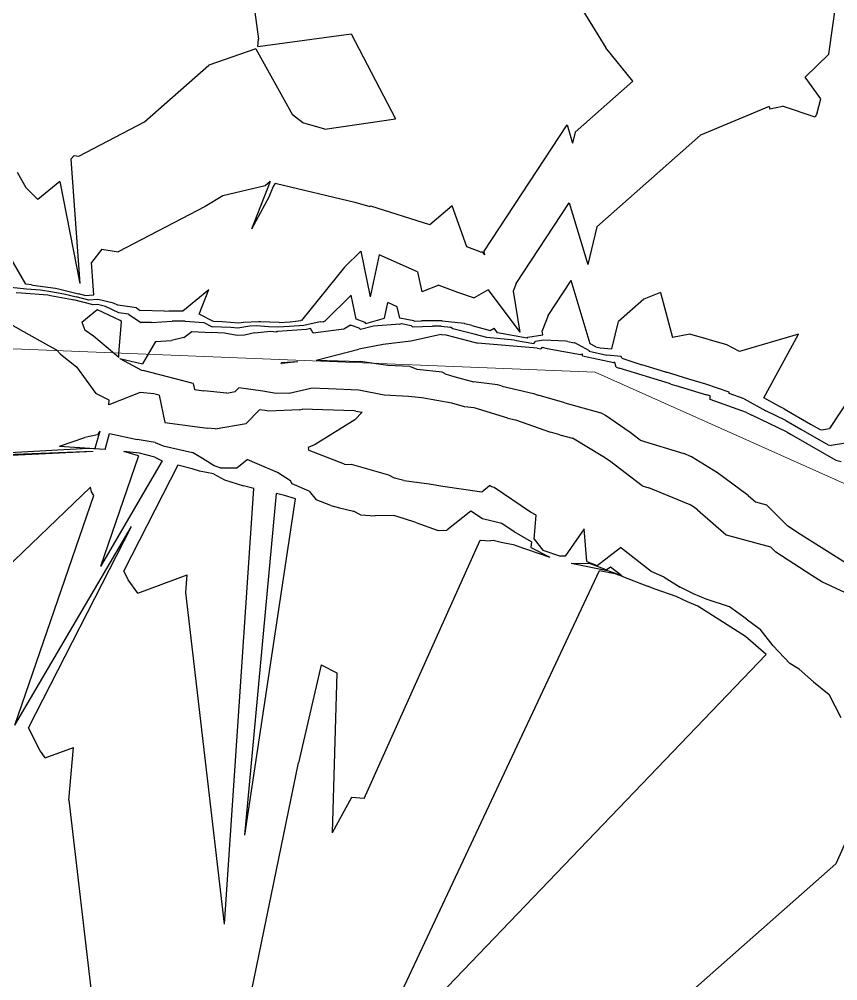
# Model space of a CAD drawing. Header units: metres. Extents: x -1120501 to 1198934, y -4928884 to 66998.
# Drawn here: x 303.9 to 459.7, y -822.2 to -639.2 of the extents above; entities that cross this region are included whole.
import ezdxf

# ---------------------------------------------------------------- set-up
doc = ezdxf.new("R2010")
doc.units = ezdxf.units.M
doc.layers.add('CL', color=5, linetype='Continuous')
doc.layers.add('SURF2CONTOURS', color=7, linetype='Continuous', lineweight=0)

msp = doc.modelspace()

# ---------------------------------------------------------------- linework, layer by layer
at = {"color": 7, "lineweight": 0}
msp.add_circle((-684.64, 190.5), 66807.04, dxfattribs=at)
at = {"layer": 'CL', "linetype": 'Continuous', "lineweight": 0}
msp.add_lwpolyline([(-1067.58, 367.8), (-1082.93, 319.26), (-1104.11, 221.68), (-1108.39, 149.1), (-1119.85, 75.24), (-1093.53, -4.65), (-914.22, -147.32), (-825.87, -265.54), (-744.42, -314.86), (-442.72, -367.63), (-277.08, -412.37), (-43.5, -540.29), (86.31, -636.55), (247.28, -699.7), (413.51, -706.37), (555.05, -769.61), (597.29, -868.97), (635.37, -929.41), (778.63, -1023.65), (803.38, -1108.38), (824.32, -1155.97), (872.87, -1163.59)], dxfattribs=at)
at = {"layer": 'SURF2CONTOURS', "color": 4, "linetype": 'Continuous', "lineweight": -3}
for p, q in [((344.88, -610.27, 243), (349.44, -642.95, 243)), ((458.02, -645.83, 242), (459.61, -634.17, 242)), ((349.3, -644.33, 243), (367.08, -641.92, 243)), ((367.08, -641.92, 243), (375.49, -658.1, 243)), ((349.3, -644.33, 243), (349.44, -642.95, 243)), ((348.93, -644.81, 243), (339.94, -647.88, 243)), ((348.93, -644.81, 243), (355.9, -657.37, 243)), ((453.52, -650.2, 242), (458.02, -645.83, 242)), ((327.72, -658.7, 243), (339.94, -647.88, 243)), ((456.49, -654.34, 242), (453.52, -650.2, 242)), ((455.81, -657.01, 242), (456.49, -654.34, 242)), ((446.66, -655.79, 242), (433.55, -661.24, 242)), ((446.66, -655.79, 242), (446.77, -656.2, 242)), ((446.77, -656.2, 242), (449.18, -655.74, 242)), ((455.41, -657.79, 242), (449.18, -655.74, 242)), ((455.81, -657.01, 242), (455.41, -657.79, 242)), ((315.24, -665.22, 243), (327.72, -658.7, 243)), ((357.85, -658.88, 243), (355.9, -657.37, 243)), ((362.02, -660.1, 243), (375.49, -658.1, 243)), ((362.02, -660.1, 243), (357.85, -658.88, 243)), ((433.55, -661.24, 242), (413.85, -678.69, 242)), ((314.31, -665.08, 243), (313.72, -665.82, 243)), ((313.72, -665.82, 243), (315.42, -689.49, 243)), ((314.31, -665.08, 243), (315.24, -665.22, 243)), ((303.46, -668.29, 243), (305.13, -671.17, 243)), ((305.13, -671.17, 243), (307.44, -673.49, 243)), ((311.62, -670.07, 243), (307.44, -673.49, 243)), ((311.62, -670.07, 243), (315.42, -689.49, 243)), ((398.47, -689.44, 242), (408.55, -674.09, 242)), ((408.55, -674.09, 242), (412.12, -685.87, 242)), ((413.85, -678.69, 242), (412.12, -685.87, 242)), ((368.92, -683.28, 242), (365.8, -686.35, 242)), ((368.92, -683.28, 242), (370.67, -692.03, 242)), ((372.38, -683.98, 242), (370.67, -692.03, 242)), ((379.68, -687.22, 242), (372.38, -683.98, 242)), ((365.8, -686.35, 242), (357.62, -696.53, 242)), ((379.68, -687.22, 242), (380.53, -691.04, 242)), ((383.75, -689.77, 242), (380.53, -691.04, 242)), ((383.75, -689.77, 242), (387.3, -691.12, 242)), ((398.47, -689.44, 242), (397.89, -690.95, 242)), ((302.27, -690.18, 242), (305.25, -690.51, 242)), ((305.25, -690.51, 242), (307.89, -690.7, 242)), ((307.89, -690.7, 242), (310.29, -691.03, 242)), ((310.29, -691.03, 242), (312.66, -691.48, 242)), ((312.66, -691.48, 242), (314.69, -691.99, 242)), ((335.03, -694.67, 242), (339.97, -690.59, 242)), ((338.12, -695.28, 242), (339.97, -690.59, 242)), ((387.3, -691.12, 242), (390.5, -692.21, 242)), ((393.15, -690.7, 242), (390.5, -692.21, 242)), ((393.15, -690.7, 242), (399.19, -698.75, 242)), ((397.89, -690.95, 242), (399.19, -698.75, 242)), ((317.14, -692.64, 242), (314.69, -691.99, 242)), ((318.84, -692.5, 242), (317.14, -692.64, 242)), ((321.83, -693.2, 242), (318.84, -692.5, 242)), ((322.62, -693.57, 242), (321.83, -693.2, 242)), ((326.19, -694.12, 242), (322.62, -693.57, 242)), ((315.78, -696.85, 241), (318.66, -694.48, 241)), ((318.66, -694.48, 241), (318.71, -694.45, 241)), ((318.71, -694.45, 241), (318.73, -694.46, 241)), ((318.73, -694.46, 241), (318.73, -694.46, 241)), ((318.74, -694.46, 241), (318.73, -694.46, 241)), ((323.08, -696.52, 241), (318.74, -694.46, 241)), ((326.19, -694.12, 242), (326.92, -694.59, 242)), ((331.55, -694.7, 242), (326.92, -694.59, 242)), ((331.55, -694.7, 242), (332.38, -694.64, 242)), ((332.38, -694.64, 242), (335.03, -694.67, 242)), ((340.84, -696.7, 242), (338.12, -695.28, 242)), ((315.78, -696.85, 241), (316.34, -698.34, 241)), ((322.85, -702.82, 241), (323.35, -696.68, 241)), ((323.11, -696.52, 241), (323.08, -696.52, 241)), ((323.35, -696.68, 241), (323.11, -696.52, 241)), ((342.51, -696.77, 242), (340.84, -696.7, 242)), ((345.68, -697.01, 242), (342.51, -696.77, 242)), ((346.55, -696.87, 242), (345.68, -697.01, 242)), ((349.41, -696.75, 242), (346.55, -696.87, 242)), ((349.83, -696.78, 242), (349.41, -696.75, 242)), ((353.37, -696.9, 242), (349.83, -696.78, 242)), ((353.37, -696.9, 242), (355.46, -696.78, 242)), ((355.46, -696.78, 242), (357.51, -696.51, 242)), ((357.62, -696.53, 242), (357.51, -696.51, 242)), ((376.32, -697.2, 241), (371.29, -697.56, 241)), ((376.32, -697.2, 241), (376.62, -697.1, 241)), ((376.62, -697.1, 241), (378.49, -697.45, 241)), ((317.99, -699.47, 241), (316.34, -698.34, 241)), ((335.18, -699.76, 241), (336.75, -698.6, 241)), ((336.75, -698.6, 241), (340.42, -698.79, 241)), ((342.93, -698.89, 241), (340.42, -698.79, 241)), ((345.36, -699.34, 241), (342.93, -698.89, 241)), ((348.67, -698.83, 241), (346.76, -699.29, 241)), ((348.67, -698.83, 241), (351.78, -698.55, 241)), ((351.78, -698.55, 241), (352.81, -698.64, 241)), ((352.91, -698.64, 241), (352.81, -698.64, 241)), ((353.04, -698.63, 241), (352.91, -698.64, 241)), ((358.59, -698.2, 241), (353.04, -698.63, 241)), ((359.29, -698.04, 241), (358.59, -698.2, 241)), ((359.8, -698.9, 241), (359.29, -698.04, 241)), ((365.64, -698.13, 241), (359.8, -698.9, 241)), ((366.91, -697.42, 241), (365.64, -698.13, 241)), ((366.91, -697.42, 241), (367.07, -697.37, 241)), ((367.07, -697.37, 241), (368.54, -697.93, 241)), ((368.82, -698.24, 241), (368.54, -697.93, 241)), ((371.29, -697.56, 241), (368.82, -698.24, 241)), ((378.75, -697.73, 241), (378.49, -697.45, 241)), ((378.75, -697.73, 241), (382.57, -697.58, 241)), ((384.21, -697.57, 241), (382.57, -697.58, 241)), ((384.21, -697.57, 241), (385.97, -697.76, 241)), ((386.44, -698.08, 241), (385.97, -697.76, 241)), ((390.49, -699.12, 241), (386.44, -698.08, 241)), ((392.87, -699.77, 241), (390.49, -699.12, 241)), ((322.8, -703.58, 241), (317.99, -699.47, 241)), ((329.79, -700.51, 241), (327.36, -704.75, 241)), ((329.79, -700.51, 241), (332.83, -700.3, 241)), ((335.18, -699.76, 241), (332.83, -700.3, 241)), ((346.76, -699.29, 241), (345.36, -699.34, 241)), ((398.19, -700.22, 241), (392.87, -699.77, 241)), ((398.19, -700.22, 241), (401.85, -700.88, 241)), ((401.85, -700.88, 241), (402.15, -700.5, 241)), ((403.67, -700.27, 241), (402.15, -700.5, 241)), ((407.91, -700.43, 241), (403.67, -700.27, 241)), ((408.3, -700.52, 241), (407.91, -700.43, 241)), ((408.3, -700.52, 241), (409.5, -700.74, 241)), ((409.5, -700.74, 241), (409.55, -700.71, 241)), ((409.55, -700.71, 241), (412.38, -702.2, 241)), ((412.36, -702.37, 241), (412.38, -702.2, 241)), ((412.36, -702.37, 241), (415.76, -703.1, 241)), ((322.8, -703.58, 241), (322.85, -702.82, 241)), ((323.04, -703.71, 241), (327.15, -705.97, 241)), ((323.04, -703.71, 241), (327.36, -704.75, 241)), ((418.48, -703.33, 241), (415.76, -703.1, 241)), ((418.57, -703.69, 241), (418.48, -703.33, 241)), ((418.57, -703.69, 241), (422.42, -704.93, 241)), ((327.15, -705.97, 241), (327.49, -706, 241)), ((336.97, -708.48, 241), (327.49, -706, 241)), ((426.94, -706.31, 241), (422.42, -704.93, 241)), ((426.94, -706.31, 241), (427.09, -706.35, 241)), ((431.38, -707.68, 241), (427.09, -706.35, 241)), ((434.6, -708.65, 241), (431.38, -707.68, 241)), ((336.97, -708.48, 241), (337.22, -709.65, 241)), ((337.22, -709.65, 241), (339.04, -709.89, 241)), ((343.4, -710.33, 241), (339.04, -709.89, 241)), ((343.4, -710.33, 241), (344.99, -710.05, 241)), ((345.66, -709.35, 241), (344.99, -710.05, 241)), ((350.23, -709.95, 241), (345.66, -709.35, 241)), ((352.78, -710.41, 241), (350.23, -709.95, 241)), ((355.26, -710.31, 241), (359.41, -709.39, 241)), ((362.77, -709.49, 241), (359.41, -709.39, 241)), ((368.51, -709.79, 241), (362.77, -709.49, 241)), ((373.33, -710.74, 241), (368.51, -709.79, 241)), ((439.04, -710.14, 241), (434.6, -708.65, 241)), ((355.26, -710.31, 241), (352.78, -710.41, 241)), ((377.96, -710.99, 241), (373.33, -710.74, 241)), ((380.49, -711.22, 241), (377.96, -710.99, 241)), ((386.23, -712.27, 241), (380.49, -711.22, 241)), ((439.05, -710.42, 241), (439.04, -710.14, 241)), ((441.87, -711.41, 241), (439.05, -710.42, 241)), ((441.87, -711.41, 241), (445.98, -713.72, 241)), ((388.65, -712.94, 241), (386.23, -712.27, 241)), ((390.46, -713.16, 241), (388.65, -712.94, 241)), ((396.89, -715.1, 241), (390.46, -713.16, 241)), ((449.79, -715.53, 241), (445.98, -713.72, 241)), ((396.89, -715.1, 241), (398.37, -715.44, 241)), ((398.37, -715.44, 241), (404.99, -717.73, 241)), ((449.79, -715.53, 241), (452.69, -717.2, 241)), ((452.69, -717.2, 241), (457.86, -720.17, 241)), ((320.2, -721.05, 242), (321.08, -718.01, 242)), ((321.08, -718.01, 242), (326.31, -719.15, 242)), ((329.73, -719.7, 242), (326.31, -719.15, 242)), ((406.79, -718.27, 241), (404.99, -717.73, 241)), ((406.79, -718.27, 241), (409.2, -718.93, 241)), ((414.98, -722.37, 241), (409.2, -718.93, 241)), ((316.98, -720.86, 242), (295.6, -722.05, 242)), ((320.2, -721.05, 242), (316.98, -720.86, 242)), ((329.73, -719.7, 242), (331.25, -720.36, 242)), ((331.25, -720.36, 242), (336.86, -721.61, 242)), ((457.86, -720.17, 241), (458.45, -720.33, 241)), ((461.2, -719.83, 241), (458.45, -720.33, 241)), ((326.56, -722.24, 242), (319.32, -743.33, 242)), ((326.77, -721.76, 242), (323.76, -721.46, 242)), ((326.56, -722.24, 242), (323.76, -721.46, 242)), ((329.7, -722.52, 242), (326.77, -721.76, 242)), ((329.7, -722.52, 242), (331.09, -723.24, 242)), ((338.76, -722.78, 242), (336.86, -721.61, 242)), ((340.98, -724.18, 242), (338.76, -722.78, 242)), ((416.22, -723.22, 241), (414.98, -722.37, 241)), ((331.09, -723.24, 242), (319.32, -743.33, 242)), ((334.05, -724.04, 242), (323.77, -744.16, 242)), ((336.82, -724.74, 242), (334.05, -724.04, 242)), ((338.22, -725.21, 242), (336.82, -724.74, 242)), ((342.11, -724.57, 242), (340.98, -724.18, 242)), ((342.11, -724.57, 242), (345.32, -724.53, 242)), ((345.32, -724.53, 242), (347.26, -722.99, 242)), ((349.14, -723.8, 242), (347.26, -722.99, 242)), ((353.06, -725.47, 242), (349.14, -723.8, 242)), ((422.47, -727.99, 241), (416.22, -723.22, 241)), ((340.85, -725.67, 242), (338.22, -725.21, 242)), ((340.85, -725.67, 242), (342.93, -726.81, 242)), ((355.53, -727, 242), (353.06, -725.47, 242)), ((342.93, -726.81, 242), (346.54, -728, 242)), ((348.52, -728.5, 242), (346.54, -728, 242)), ((355.81, -727.6, 242), (355.53, -727, 242)), ((359.06, -729.01, 242), (355.81, -727.6, 242)), ((422.47, -727.99, 241), (423.72, -728.38, 241)), ((431.61, -731.59, 241), (423.72, -728.38, 241)), ((342.92, -811.41, 242), (348.52, -728.5, 242)), ((346.81, -794.49, 242), (352.85, -729.46, 242)), ((354.36, -729.79, 242), (352.85, -729.46, 242)), ((356.48, -730.44, 242), (354.36, -729.79, 242)), ((359.06, -729.01, 242), (360.42, -730.64, 242)), ((346.81, -794.49, 242), (356.48, -730.44, 242)), ((363.17, -731.72, 242), (360.42, -730.64, 242)), ((363.17, -731.72, 242), (364.87, -732.17, 242)), ((432.24, -731.98, 241), (431.61, -731.59, 241)), ((432.99, -732.53, 241), (432.24, -731.98, 241)), ((364.87, -732.17, 242), (367.48, -732.82, 242)), ((368.81, -733.52, 242), (367.48, -732.82, 242)), ((368.81, -733.52, 242), (371.61, -733.69, 242)), ((375.17, -733.64, 242), (371.61, -733.69, 242)), ((377.21, -734.28, 242), (375.17, -733.64, 242)), ((389.85, -732.8, 242), (385.28, -736.41, 242)), ((392.09, -734.23, 242), (389.85, -732.8, 242)), ((432.99, -732.53, 241), (438.47, -737.29, 241)), ((379.37, -734.94, 242), (377.21, -734.28, 242)), ((379.37, -734.94, 242), (383.61, -736.5, 242)), ((395.74, -735.13, 242), (392.09, -734.23, 242)), ((398.1, -736.73, 242), (395.74, -735.13, 242)), ((383.61, -736.5, 242), (385.28, -736.41, 242)), ((401.37, -738.62, 242), (398.1, -736.73, 242)), ((438.47, -737.29, 241), (446.9, -739.58, 241)), ((369.53, -787.51, 242), (391.64, -738.31, 242)), ((391.64, -738.31, 242), (393.62, -738.45, 242)), ((394.11, -738.37, 242), (393.62, -738.45, 242)), ((395.65, -738.74, 242), (394.11, -738.37, 242)), ((398.23, -739.24, 242), (395.65, -738.74, 242)), ((398.23, -739.24, 242), (404.87, -741.53, 242)), ((401.37, -738.62, 242), (401.28, -739.72, 242)), ((401.28, -739.72, 242), (404.87, -741.53, 242)), ((447.9, -740.58, 241), (446.9, -739.58, 241)), ((454.79, -745.05, 241), (447.9, -740.58, 241)), ((416.18, -744.24, 242), (408.94, -742.75, 242)), ((412.61, -742.83, 242), (408.94, -742.75, 242)), ((415.64, -743.98, 242), (412.61, -742.83, 242)), ((324.61, -745.86, 242), (323.77, -744.16, 242)), ((326.43, -748.39, 242), (335.86, -744.89, 242)), ((335.58, -748.27, 242), (335.86, -744.89, 242)), ((415.64, -743.98, 242), (416.43, -743.37, 242)), ((416.18, -744.24, 242), (418.6, -745.02, 242)), ((416.43, -743.37, 242), (418.6, -745.02, 242)), ((326.43, -748.39, 242), (324.61, -745.86, 242)), ((456.67, -746.23, 241), (454.79, -745.05, 241)), ((464.2, -749.75, 241), (456.67, -746.23, 241)), ((342.92, -811.41, 242), (335.58, -748.27, 242)), ((361.35, -762.05, 242), (357.03, -780.72, 242)), ((361.35, -762.05, 242), (364.31, -763.58, 242)), ((364.31, -763.58, 242), (363.45, -794.05, 242)), ((344.4, -842.08, 242), (357.03, -780.72, 242)), ((367.11, -787.28, 242), (363.45, -794.05, 242)), ((369.53, -787.51, 242), (367.11, -787.28, 242))]:
    msp.add_line(p, q, dxfattribs=at)
at = {"layer": 'SURF2CONTOURS', "color": 2, "linetype": 'Continuous', "lineweight": -3}
for p, q in [((408.64, -633.36, 242.5), (415.57, -644.62, 242.5)), ((420.7, -650.93, 242.5), (415.57, -644.62, 242.5)), ((409.73, -660.65, 242.5), (420.7, -650.93, 242.5)), ((392.39, -683.33, 242.5), (408.16, -659.29, 242.5)), ((408.16, -659.29, 242.5), (409.22, -662.78, 242.5)), ((409.73, -660.65, 242.5), (409.22, -662.78, 242.5)), ((350.69, -670.87, 242.5), (342.66, -672.8, 242.5)), ((351.66, -670.07, 242.5), (348.07, -679.13, 242.5)), ((351.66, -670.07, 242.5), (350.69, -670.87, 242.5)), ((352.24, -670.98, 242.5), (351.42, -673.06, 242.5)), ((352.56, -670.5, 242.5), (352.24, -670.98, 242.5)), ((352.84, -670.46, 242.5), (352.56, -670.5, 242.5)), ((352.84, -670.46, 242.5), (367.77, -673.96, 242.5)), ((342.66, -672.8, 242.5), (339.25, -674.79, 242.5)), ((351.42, -673.06, 242.5), (348.07, -679.13, 242.5)), ((339.25, -674.79, 242.5), (322.71, -683.43, 242.5)), ((367.77, -673.96, 242.5), (370.62, -674.8, 242.5)), ((370.83, -674.77, 242.5), (370.62, -674.8, 242.5)), ((382.04, -678.32, 242.5), (370.83, -674.77, 242.5)), ((386.29, -674.71, 242.5), (382.04, -678.32, 242.5)), ((389.11, -682.49, 242.5), (386.29, -674.71, 242.5)), ((391.62, -683.45, 242.5), (389.11, -682.49, 242.5)), ((305.15, -689.62, 242.5), (302.05, -684.3, 242.5)), ((319.58, -682.95, 242.5), (317.61, -685.44, 242.5)), ((319.58, -682.95, 242.5), (322.71, -683.43, 242.5)), ((391.62, -683.45, 242.5), (391.84, -683.53, 242.5)), ((392.02, -683.42, 242.5), (391.84, -683.53, 242.5)), ((392.02, -683.42, 242.5), (392.44, -683.98, 242.5)), ((392.39, -683.33, 242.5), (392.35, -683.44, 242.5)), ((392.35, -683.44, 242.5), (392.44, -683.98, 242.5)), ((318.05, -691.59, 242.5), (317.61, -685.44, 242.5)), ((306.22, -689.74, 242.5), (305.15, -689.62, 242.5)), ((306.22, -689.74, 242.5), (306.48, -689.76, 242.5)), ((306.48, -689.76, 242.5), (310.77, -690.35, 242.5)), ((404.56, -695.54, 241.5), (408.93, -688.88, 241.5)), ((412.58, -700.94, 241.5), (408.93, -688.88, 241.5)), ((303.26, -691.16, 241.5), (304.28, -691.27, 241.5)), ((304.28, -691.27, 241.5), (309.3, -691.64, 241.5)), ((309.3, -691.64, 241.5), (309.82, -691.72, 241.5)), ((309.82, -691.72, 241.5), (313.98, -692.51, 241.5)), ((310.77, -690.35, 242.5), (311.35, -690.46, 242.5)), ((311.35, -690.46, 242.5), (315.13, -691.41, 242.5)), ((316.34, -691.73, 242.5), (315.13, -691.41, 242.5)), ((316.34, -691.73, 242.5), (318.05, -691.59, 242.5)), ((362.09, -696.57, 241.5), (367.08, -691.67, 241.5)), ((367.99, -696.25, 241.5), (367.08, -691.67, 241.5)), ((425.97, -691.15, 241.5), (422.77, -692.47, 241.5)), ((425.97, -691.15, 241.5), (428.27, -699.72, 241.5)), ((313.98, -692.51, 241.5), (314.25, -692.57, 241.5)), ((317.93, -693.55, 241.5), (314.25, -692.57, 241.5)), ((318.78, -693.48, 241.5), (317.93, -693.55, 241.5)), ((320.28, -693.83, 241.5), (318.78, -693.48, 241.5)), ((373.4, -696.08, 241.5), (374.04, -693.08, 241.5)), ((375.83, -693.88, 241.5), (374.04, -693.08, 241.5)), ((422.77, -692.47, 241.5), (417.97, -696.72, 241.5)), ((322.85, -695.05, 241.5), (320.28, -693.83, 241.5)), ((324.65, -695.32, 241.5), (322.85, -695.05, 241.5)), ((324.65, -695.32, 241.5), (327.02, -696.87, 241.5)), ((376.31, -696.05, 241.5), (375.83, -693.88, 241.5)), ((472.86, -694.68, 241.5), (458.12, -717.05, 241.5)), ((305.73, -699.23, 241.5), (302.26, -697.26, 241.5)), ((329.04, -696.91, 241.5), (327.02, -696.87, 241.5)), ((329.04, -696.91, 241.5), (333.01, -696.62, 241.5)), ((335.43, -696.66, 241.5), (333.01, -696.62, 241.5)), ((335.43, -696.66, 241.5), (338.99, -696.88, 241.5)), ((338.99, -696.88, 241.5), (340.58, -697.7, 241.5)), ((361.13, -696.75, 241.5), (358.06, -697.43, 241.5)), ((361.18, -696.84, 241.5), (361.13, -696.75, 241.5)), ((361.75, -696.76, 241.5), (361.18, -696.84, 241.5)), ((361.75, -696.76, 241.5), (362.09, -696.57, 241.5)), ((369.74, -696.91, 241.5), (367.99, -696.25, 241.5)), ((369.86, -697.05, 241.5), (369.74, -696.91, 241.5)), ((369.86, -697.05, 241.5), (373.4, -696.08, 241.5)), ((378.99, -696.55, 241.5), (376.31, -696.05, 241.5)), ((379.08, -696.65, 241.5), (378.99, -696.55, 241.5)), ((379.08, -696.65, 241.5), (380.44, -696.59, 241.5)), ((384.37, -696.57, 241.5), (380.44, -696.59, 241.5)), ((384.37, -696.57, 241.5), (388.55, -697.02, 241.5)), ((388.71, -697.13, 241.5), (388.55, -697.02, 241.5)), ((390.04, -697.47, 241.5), (388.71, -697.13, 241.5)), ((404.56, -695.54, 241.5), (403.43, -698.47, 241.5)), ((416.72, -701.9, 241.5), (417.97, -696.72, 241.5)), ((344.13, -697.85, 241.5), (340.58, -697.7, 241.5)), ((345.49, -697.96, 241.5), (344.13, -697.85, 241.5)), ((347.75, -697.58, 241.5), (345.49, -697.96, 241.5)), ((349.05, -697.52, 241.5), (347.75, -697.58, 241.5)), ((351.32, -697.71, 241.5), (349.05, -697.52, 241.5)), ((353.14, -697.77, 241.5), (351.32, -697.71, 241.5)), ((355.3, -697.64, 241.5), (353.14, -697.77, 241.5)), ((358.06, -697.43, 241.5), (355.3, -697.64, 241.5)), ((384.21, -699.14, 240.5), (383.9, -699.21, 240.5)), ((384.21, -699.14, 240.5), (385.07, -699.26, 240.5)), ((390.04, -697.47, 241.5), (393.51, -698.42, 241.5)), ((393.51, -698.42, 241.5), (394.27, -697.98, 241.5)), ((394.92, -698.84, 241.5), (394.27, -697.98, 241.5)), ((400.54, -699.86, 241.5), (394.92, -698.84, 241.5)), ((403.55, -699.22, 241.5), (403.43, -698.47, 241.5)), ((431.51, -699.09, 241.5), (428.27, -699.72, 241.5)), ((438.58, -701.17, 241.5), (431.51, -699.09, 241.5)), ((452.24, -699.12, 241.5), (441.01, -702.43, 241.5)), ((445.63, -711.21, 241.5), (452.24, -699.12, 241.5)), ((309.5, -701.3, 241.5), (305.73, -699.23, 241.5)), ((378.4, -700.43, 240.5), (373.18, -701.07, 240.5)), ((383.9, -699.21, 240.5), (378.4, -700.43, 240.5)), ((385.07, -699.26, 240.5), (390.95, -700.78, 240.5)), ((391.13, -700.83, 240.5), (390.95, -700.78, 240.5)), ((402.49, -701.78, 240.5), (391.13, -700.83, 240.5)), ((400.54, -699.86, 241.5), (400.69, -699.67, 241.5)), ((400.69, -699.67, 241.5), (403.55, -699.22, 241.5)), ((413.63, -701.49, 241.5), (412.58, -700.94, 241.5)), ((311.02, -702.14, 241.5), (309.5, -701.3, 241.5)), ((311.75, -702.89, 241.5), (311.02, -702.14, 241.5)), ((360.4, -704.08, 240.5), (368.54, -701.94, 240.5)), ((373.18, -701.07, 240.5), (368.54, -701.94, 240.5)), ((402.49, -701.78, 240.5), (403.16, -701.91, 240.5)), ((403.4, -701.61, 240.5), (403.16, -701.91, 240.5)), ((403.4, -701.61, 240.5), (404.35, -701.84, 240.5)), ((404.35, -701.84, 240.5), (410.72, -703, 240.5)), ((413.62, -701.53, 241.5), (413.63, -701.49, 241.5)), ((413.62, -701.53, 241.5), (414.47, -701.71, 241.5)), ((414.47, -701.71, 241.5), (416.72, -701.9, 241.5)), ((441.01, -702.43, 241.5), (438.58, -701.17, 241.5)), ((311.75, -702.89, 241.5), (314.76, -705.3, 241.5)), ((353.66, -704.64, 240.5), (353.74, -704.61, 240.5)), ((353.82, -704.58, 240.5), (353.74, -704.61, 240.5)), ((356.9, -704.38, 240.5), (353.82, -704.58, 240.5)), ((356.9, -704.38, 240.5), (353.83, -704.68, 240.5)), ((360.4, -704.08, 240.5), (368.76, -704.33, 240.5)), ((374.06, -705.05, 240.5), (368.76, -704.33, 240.5)), ((410.72, -703, 240.5), (410.99, -702.83, 240.5)), ((410.99, -702.83, 240.5), (411.13, -702.9, 240.5)), ((411.09, -703.22, 240.5), (411.13, -702.9, 240.5)), ((411.09, -703.22, 240.5), (417.04, -704.48, 240.5)), ((417.28, -704.5, 240.5), (417.04, -704.48, 240.5)), ((417.49, -705.4, 240.5), (417.28, -704.5, 240.5)), ((314.76, -705.3, 241.5), (318.48, -710.43, 241.5)), ((353.66, -704.64, 240.5), (353.71, -704.68, 240.5)), ((353.75, -704.71, 240.5), (353.71, -704.68, 240.5)), ((353.75, -704.71, 240.5), (353.83, -704.68, 240.5)), ((378.26, -705.26, 240.5), (374.06, -705.05, 240.5)), ((379.6, -705.85, 240.5), (378.26, -705.26, 240.5)), ((384.38, -706.36, 240.5), (379.6, -705.85, 240.5)), ((384.96, -706.63, 240.5), (384.38, -706.36, 240.5)), ((417.49, -705.4, 240.5), (418.08, -705.59, 240.5)), ((427.64, -708.52, 240.5), (418.08, -705.59, 240.5)), ((384.96, -706.63, 240.5), (386.62, -707.16, 240.5)), ((386.62, -707.16, 240.5), (390.33, -708.19, 240.5)), ((394.94, -708.75, 240.5), (390.33, -708.19, 240.5)), ((395.82, -709.02, 240.5), (394.94, -708.75, 240.5)), ((395.82, -709.02, 240.5), (401.8, -710.39, 240.5)), ((427.93, -708.61, 240.5), (427.64, -708.52, 240.5)), ((427.93, -708.61, 240.5), (428.89, -708.89, 240.5)), ((428.89, -708.89, 240.5), (434.68, -710.63, 240.5)), ((321.02, -711.64, 241.5), (318.48, -710.43, 241.5)), ((326.89, -710.22, 241.5), (320.95, -712.53, 241.5)), ((320.95, -712.53, 241.5), (321.02, -711.64, 241.5)), ((329.47, -710.44, 241.5), (326.89, -710.22, 241.5)), ((330.51, -710.7, 241.5), (329.47, -710.44, 241.5)), ((330.51, -710.7, 241.5), (331.59, -715.91, 241.5)), ((401.8, -710.39, 240.5), (402.68, -710.7, 240.5)), ((407.76, -712.21, 240.5), (402.68, -710.7, 240.5)), ((435.4, -710.87, 240.5), (434.68, -710.63, 240.5)), ((435.42, -711.57, 240.5), (435.4, -710.87, 240.5)), ((442.35, -713.99, 240.5), (435.42, -711.57, 240.5)), ((448.64, -712.9, 241.5), (445.63, -711.21, 241.5)), ((349.61, -713.51, 241.5), (347.07, -716.11, 241.5)), ((350.71, -713.65, 241.5), (349.61, -713.51, 241.5)), ((351.33, -713.76, 241.5), (350.71, -713.65, 241.5)), ((357.23, -713.52, 241.5), (351.33, -713.76, 241.5)), ((357.23, -713.52, 241.5), (357.71, -713.41, 241.5)), ((367.66, -713.72, 241.5), (357.71, -713.41, 241.5)), ((367.94, -713.74, 241.5), (367.66, -713.72, 241.5)), ((367.94, -713.74, 241.5), (369.16, -713.98, 241.5)), ((407.76, -712.21, 240.5), (414.58, -714.07, 240.5)), ((449.49, -713.3, 241.5), (448.64, -712.9, 241.5)), ((449.49, -713.3, 241.5), (454.54, -716.22, 241.5)), ((367.73, -715.41, 241.5), (360.22, -720.13, 241.5)), ((369.16, -713.98, 241.5), (367.73, -715.41, 241.5)), ((415.48, -714.6, 240.5), (414.58, -714.07, 240.5)), ((420.21, -717.84, 240.5), (415.48, -714.6, 240.5)), ((442.35, -713.99, 240.5), (443.33, -714.54, 240.5)), ((450.1, -717.75, 240.5), (443.33, -714.54, 240.5)), ((331.59, -715.91, 241.5), (339.74, -717, 241.5)), ((341.14, -717.14, 241.5), (339.74, -717, 241.5)), ((341.14, -717.14, 241.5), (347.07, -716.11, 241.5)), ((454.54, -716.22, 241.5), (456.37, -717.27, 241.5)), ((456.37, -717.27, 241.5), (456.58, -717.33, 241.5)), ((456.58, -717.33, 241.5), (458.12, -717.05, 241.5)), ((311.52, -720.43, 241.5), (316.33, -718.75, 241.5)), ((318.78, -718.29, 241.5), (316.33, -718.75, 241.5)), ((319.21, -717.57, 241.5), (318.27, -720.84, 241.5)), ((319.21, -717.57, 241.5), (318.78, -718.29, 241.5)), ((422.07, -719.26, 240.5), (420.21, -717.84, 240.5)), ((422.07, -719.26, 240.5), (430.37, -721.85, 240.5)), ((450.1, -717.75, 240.5), (450.83, -718.18, 240.5)), ((450.83, -718.18, 240.5), (459.36, -723.06, 240.5)), ((311.52, -720.43, 241.5), (318.27, -720.84, 241.5)), ((360.22, -720.13, 241.5), (358.9, -720.7, 241.5)), ((358.9, -720.7, 241.5), (358.93, -721.09, 241.5)), ((358.93, -721.09, 241.5), (358.97, -721.18, 241.5)), ((265.23, -723.33, 242.5), (317.93, -721.4, 242.5)), ((274.1, -723.41, 242.5), (317.93, -721.4, 242.5)), ((358.99, -721.19, 241.5), (358.97, -721.18, 241.5)), ((359.05, -721.26, 241.5), (358.99, -721.19, 241.5)), ((365.79, -723.85, 241.5), (359.05, -721.26, 241.5)), ((431.86, -722.45, 240.5), (430.37, -721.85, 240.5)), ((436.81, -725.49, 240.5), (431.86, -722.45, 240.5)), ((365.79, -723.85, 241.5), (367.13, -723.94, 241.5)), ((374.24, -725.94, 241.5), (367.13, -723.94, 241.5)), ((459.36, -723.06, 240.5), (460.33, -723.33, 240.5)), ((375.33, -726.54, 241.5), (374.24, -725.94, 241.5)), ((377.12, -726.99, 241.5), (375.33, -726.54, 241.5)), ((442.67, -729.82, 240.5), (436.81, -725.49, 240.5)), ((280.25, -763.87, 242.5), (317.41, -728.22, 242.5)), ((317.65, -729.11, 242.5), (317.41, -728.22, 242.5)), ((377.12, -726.99, 241.5), (381.89, -727.59, 241.5)), ((381.89, -727.59, 241.5), (384.5, -728.03, 241.5)), ((384.5, -728.03, 241.5), (391.96, -729.09, 241.5)), ((391.96, -729.09, 241.5), (393.42, -727.94, 241.5)), ((393.75, -728.15, 241.5), (393.42, -727.94, 241.5)), ((394.3, -728.28, 241.5), (393.75, -728.15, 241.5)), ((401.22, -732.97, 241.5), (394.3, -728.28, 241.5)), ((303.06, -773.53, 242.5), (318.08, -729.81, 242.5)), ((318.08, -729.81, 242.5), (317.65, -729.11, 242.5)), ((442.67, -729.82, 240.5), (444.04, -731.01, 240.5)), ((444.04, -731.01, 240.5), (446.14, -731.58, 240.5)), ((450.22, -735.68, 240.5), (446.14, -731.58, 240.5)), ((402.26, -733.57, 241.5), (401.22, -732.97, 241.5)), ((401.89, -738.13, 241.5), (402.26, -733.57, 241.5)), ((303.06, -773.53, 242.5), (325.24, -735.7, 242.5)), ((305.66, -774.01, 242.5), (325.24, -735.7, 242.5)), ((452.63, -737.24, 240.5), (450.22, -735.68, 240.5)), ((411.45, -736.18, 241.5), (407.8, -741.37, 241.5)), ((411.91, -742.41, 241.5), (411.45, -736.18, 241.5)), ((461.17, -742.62, 240.5), (452.63, -737.24, 240.5)), ((401.89, -738.13, 241.5), (403.53, -740.24, 241.5)), ((403.53, -740.24, 241.5), (406.93, -741.38, 241.5)), ((413.9, -743.17, 241.5), (418.36, -739.74, 241.5)), ((420.39, -741.28, 241.5), (418.36, -739.74, 241.5)), ((407.8, -741.37, 241.5), (406.93, -741.38, 241.5)), ((411.91, -742.41, 241.5), (413.9, -743.17, 241.5)), ((424.17, -744.3, 241.5), (420.39, -741.28, 241.5)), ((373.5, -831, 241.5), (414.33, -744.07, 241.5)), ((414.33, -744.07, 241.5), (416.96, -744.62, 241.5)), ((418.57, -745.14, 241.5), (416.96, -744.62, 241.5)), ((426.65, -745.36, 241.5), (424.17, -744.3, 241.5)), ((418.57, -745.14, 241.5), (423.46, -747.08, 241.5)), ((426.65, -745.36, 241.5), (429.72, -747.25, 241.5)), ((424.95, -747.63, 241.5), (423.46, -747.08, 241.5)), ((428.93, -749.07, 241.5), (424.95, -747.63, 241.5)), ((432.25, -748.52, 241.5), (429.72, -747.25, 241.5)), ((434.64, -749.53, 241.5), (432.25, -748.52, 241.5)), ((431.07, -750.07, 241.5), (428.93, -749.07, 241.5)), ((433.06, -750.91, 241.5), (431.07, -750.07, 241.5)), ((439.09, -751.02, 241.5), (434.64, -749.53, 241.5)), ((442.11, -756.63, 241.5), (433.06, -750.91, 241.5)), ((442.26, -753.3, 241.5), (439.09, -751.02, 241.5)), ((442.26, -753.3, 241.5), (444.9, -755.29, 241.5)), ((447.43, -758.41, 241.5), (444.9, -755.29, 241.5)), ((446.05, -760.09, 241.5), (442.11, -756.63, 241.5)), ((450.6, -761.77, 241.5), (447.43, -758.41, 241.5)), ((372.09, -837.15, 241.5), (446.05, -760.09, 241.5)), ((452.35, -762.87, 241.5), (450.6, -761.77, 241.5)), ((455.1, -765.3, 241.5), (452.35, -762.87, 241.5)), ((455.1, -765.3, 241.5), (458.05, -767.71, 241.5)), ((460.38, -772.13, 241.5), (458.05, -767.71, 241.5)), ((307.78, -778.31, 242.5), (305.66, -774.01, 242.5)), ((308.81, -779.74, 242.5), (314.17, -777.76, 242.5)), ((313.32, -787.78, 242.5), (314.17, -777.76, 242.5)), ((308.81, -779.74, 242.5), (307.78, -778.31, 242.5)), ((466.44, -783.93, 241.5), (459.35, -799.93, 241.5)), ((313.32, -787.78, 242.5), (318.8, -834.95, 242.5)), ((459.35, -799.93, 241.5), (410.61, -842.94, 241.5))]:
    msp.add_line(p, q, dxfattribs=at)

doc.saveas('drawing.dxf')
